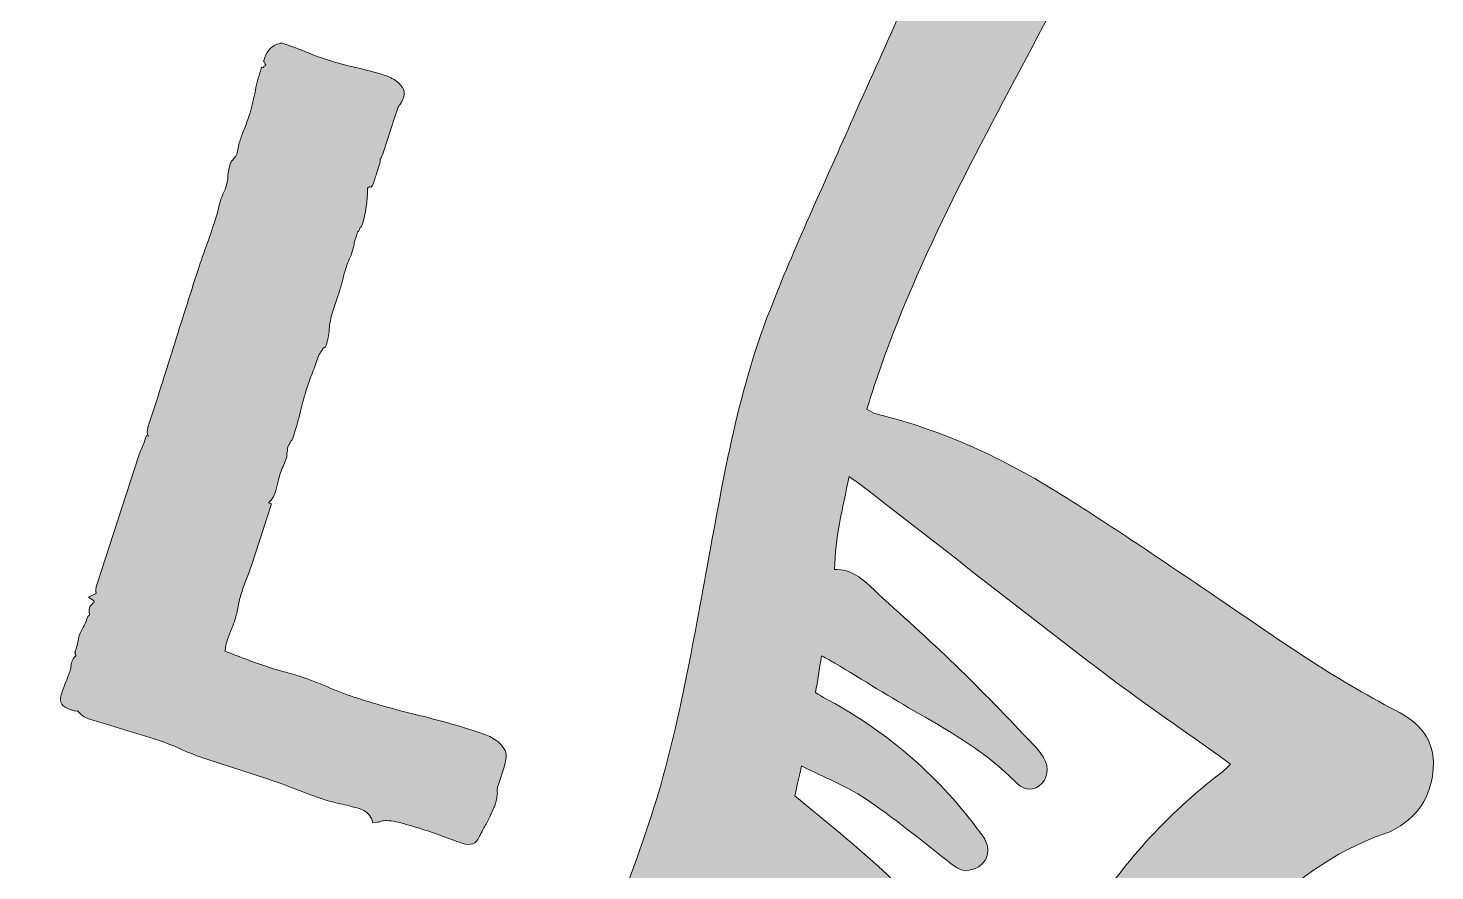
# Model space of a CAD drawing. Header units: inches. Extents: x 121 to 959, y -1009 to -71.
# Drawn here: x 766.6 to 954, y -871.9 to -759.6 of the extents above; entities that cross this region are included whole.
import ezdxf

# ---------------------------------------------------------------- set-up
doc = ezdxf.new("R2010")
doc.units = ezdxf.units.IN
doc.header["$MEASUREMENT"] = 0
doc.layers.add('Layer 1', color=7, linetype='Continuous')

# ---------------------------------------------------------------- blocks, each defined once
blk = doc.blocks.new('block 2')
at = {"layer": 'Layer 1', "true_color": 0xffffff}
h = blk.add_hatch(color=7, dxfattribs=at)
h.dxf.hatch_style = 2
edge = h.paths.add_edge_path()
edge.add_spline(control_points=[(948.83, -850.52), (940.57, -846.31), (933.03, -840.95), (925.39, -835.76), (918.44, -831.04), (911.5, -826.3), (904.38, -821.84), (896.69, -817.01), (888.49, -813.18), (879.6, -811.03), (879.18, -810.92), (878.81, -810.62), (878.36, -810.38), (878.82, -808.94), (879.23, -807.61), (879.68, -806.29), (885.3, -789.77), (893.79, -774.6), (901.91, -759.28), (904.91, -753.63), (909.51, -749.42), (915.28, -746.5), (919.16, -744.54), (920.59, -741.35), (919.61, -737.19), (918.85, -733.92), (916.91, -731.48), (913.83, -730.05), (912.82, -729.58), (911.75, -729.24), (910.69, -728.87), (887.41, -720.55), (863.88, -712.96), (840.19, -705.88), (824.37, -701.16), (808.45, -696.75), (792.69, -691.85), (780.01, -687.91), (767.46, -683.55), (754.88, -679.31), (753.87, -681.82), (752.78, -684.3), (751.51, -686.68), (750.68, -688.25), (749.55, -689.65), (748.21, -690.8), (748.21, -690.8), (747.22, -691.64), (747.22, -691.64), (748.74, -691.95), (750.26, -692.28), (751.66, -692.88), (761.92, -697.35), (772.05, -702.13), (782.38, -706.44), (795.84, -712.04), (809.99, -715.6), (823.88, -719.94), (845.6, -726.73), (867.27, -733.69), (888.96, -740.59), (889.88, -740.89), (890.77, -741.27), (891.92, -741.71), (887.9, -746.64), (885.25, -751.86), (882.91, -757.28), (880.74, -762.33), (878.4, -767.32), (876.19, -772.36), (872.55, -780.64), (868.7, -788.85), (865.41, -797.27), (861, -808.53), (859.1, -820.46), (856.91, -832.29), (854.77, -843.85), (852.81, -855.48), (848.96, -866.61), (844.47, -879.57), (839.59, -892.39), (834.88, -905.27), (834.82, -905.42), (834.64, -905.54), (834.3, -905.89), (827.72, -902.68), (821.97, -898.36), (816.18, -894.12), (815.72, -893.78), (815.41, -893.07), (815.29, -892.49), (814.87, -890.46), (813.59, -889.33), (811.78, -888.46), (802.4, -883.98), (792.6, -880.65), (782.6, -877.92), (769.92, -874.45), (757.13, -871.35), (744.49, -867.72), (718.64, -860.29), (692.47, -855.15), (665.46, -854.74), (653.39, -854.55), (641.53, -852.91), (629.95, -849.05), (621.33, -846.17), (612.42, -845.33), (603.79, -849.69), (602.61, -850.29), (601.34, -850.15), (599.99, -849.95), (596.59, -849.43), (593.15, -848.98), (589.71, -848.9), (579.88, -848.68), (570.83, -852), (561.86, -855.53), (559.96, -856.28), (559.31, -857.85), (559.81, -859.59), (560.3, -861.28), (561.73, -862.3), (563.66, -862.12), (565.24, -861.97), (566.79, -861.55), (568.36, -861.39), (573.28, -860.89), (578.19, -860.23), (583.12, -860.08), (588.53, -859.91), (593.66, -861.08), (598.03, -864.69), (600.37, -866.63), (603.15, -866.76), (605.97, -865.63), (606.49, -865.42), (606.99, -865.17), (607.49, -864.93), (612.6, -862.46), (617.88, -862.04), (623.29, -863.7), (625.96, -864.52), (628.56, -865.58), (631.23, -866.41), (634.78, -867.53), (638.33, -868.73), (641.95, -869.54), (648.55, -871.01), (655.31, -870.89), (662.02, -871.12), (677.8, -871.65), (693.54, -872.55), (709.06, -875.7), (717.39, -877.38), (725.53, -879.58), (733.31, -883.23), (744.8, -888.62), (756.59, -893.32), (768.71, -897.14), (769.21, -897.3), (769.67, -897.56), (770.31, -897.84), (769.87, -898.56), (769.57, -899.13), (769.2, -899.64), (764.86, -905.6), (760.48, -911.54), (756.16, -917.51), (754.09, -920.39), (751.91, -923.22), (750.16, -926.28), (748.75, -928.77), (747.79, -931.54), (746.84, -934.26), (746.1, -936.39), (746.39, -938.64), (747.82, -940.39), (749.8, -942.82), (751.77, -945.41), (754.26, -947.26), (761.37, -952.54), (768.57, -957.75), (776.06, -962.48), (785.61, -968.5), (795.48, -974), (805.2, -979.75), (806.4, -980.46), (807.6, -981.2), (808.69, -982.07), (819.69, -990.76), (831.79, -997.52), (844.87, -1002.51), (854.97, -1006.36), (865.35, -1008.94), (876.24, -1008.83), (879.22, -1008.8), (882.31, -1008.91), (884.27, -1005.93), (884.4, -1005.72), (884.73, -1005.63), (884.98, -1005.51), (888.73, -1003.87), (889.8, -1000.85), (889.36, -997.04), (888.82, -992.32), (889.48, -987.72), (890.91, -983.23), (892.27, -978.96), (893.72, -974.73), (895.19, -970.5), (897.2, -964.69), (898.18, -958.74), (897.72, -952.61), (897.36, -947.86), (896.93, -943.12), (896.41, -938.39), (895.81, -932.92), (895.09, -927.46), (894.36, -922), (894.19, -920.68), (894.51, -919.75), (895.56, -918.84), (904.58, -911.03), (912.11, -901.89), (919.23, -892.38), (922.64, -887.82), (926.16, -883.33), (929.9, -879.05), (934.69, -873.55), (940.48, -869.34), (947.44, -866.91), (947.71, -866.82), (947.98, -866.74), (948.23, -866.62), (951.7, -864.88), (953.6, -862.05), (953.83, -858.2), (954.04, -854.47), (952.03, -852.14), (948.83, -850.52)], knot_values=[0, 0, 0, 0, 1, 1, 1, 2, 2, 2, 3, 3, 3, 4, 4, 4, 5, 5, 5, 6, 6, 6, 7, 7, 7, 8, 8, 8, 9, 9, 9, 10, 10, 10, 11, 11, 11, 12, 12, 12, 13, 13, 13, 14, 14, 14, 15, 15, 15, 16, 16, 16, 17, 17, 17, 18, 18, 18, 19, 19, 19, 20, 20, 20, 21, 21, 21, 22, 22, 22, 23, 23, 23, 24, 24, 24, 25, 25, 25, 26, 26, 26, 27, 27, 27, 28, 28, 28, 29, 29, 29, 30, 30, 30, 31, 31, 31, 32, 32, 32, 33, 33, 33, 34, 34, 34, 35, 35, 35, 36, 36, 36, 37, 37, 37, 38, 38, 38, 39, 39, 39, 40, 40, 40, 41, 41, 41, 42, 42, 42, 43, 43, 43, 44, 44, 44, 45, 45, 45, 46, 46, 46, 47, 47, 47, 48, 48, 48, 49, 49, 49, 50, 50, 50, 51, 51, 51, 52, 52, 52, 53, 53, 53, 54, 54, 54, 55, 55, 55, 56, 56, 56, 57, 57, 57, 58, 58, 58, 59, 59, 59, 60, 60, 60, 61, 61, 61, 62, 62, 62, 63, 63, 63, 64, 64, 64, 65, 65, 65, 66, 66, 66, 67, 67, 67, 68, 68, 68, 69, 69, 69, 70, 70, 70, 71, 71, 71, 72, 72, 72, 73, 73, 73, 74, 74, 74, 75, 75, 75, 76, 76, 76, 77, 77, 77, 78, 78, 78, 79, 79, 79, 80, 80, 80, 80], degree=3, periodic=1)
edge = h.paths.add_edge_path()
edge.add_spline(control_points=[(817.98, -917.41), (821.71, -919.53), (825.21, -921.52), (829.21, -923.8), (824.51, -925.13), (820.18, -925.06), (815.36, -925.1), (816.31, -922.32), (817.1, -919.99), (817.98, -917.41)], knot_values=[0, 0, 0, 0, 1, 1, 1, 2, 2, 2, 3, 3, 3, 3], degree=3, periodic=1)
edge = h.paths.add_edge_path()
edge.add_spline(control_points=[(812.85, -913.76), (810.26, -918.3), (806.79, -921.65), (802.86, -924.49), (802.03, -925.09), (800.6, -924.87), (799.16, -925.06), (801.72, -919.7), (804.09, -914.7), (806.64, -909.36), (808.77, -910.88), (810.8, -912.31), (812.85, -913.76)], knot_values=[0, 0, 0, 0, 1, 1, 1, 2, 2, 2, 3, 3, 3, 4, 4, 4, 4], degree=3, periodic=1)
edge = h.paths.add_edge_path()
edge.add_spline(control_points=[(801.46, -906.36), (798.48, -910.43), (795.5, -914.55), (792.45, -918.63), (791.34, -920.12), (790.08, -921.5), (788.87, -922.91), (786.72, -925.4), (786.56, -925.44), (782.53, -924.87), (787.29, -918.09), (792.12, -911.49), (794.82, -903.54), (798.23, -903.61), (798.72, -903.82), (801.46, -906.36)], knot_values=[0, 0, 0, 0, 1, 1, 1, 2, 2, 2, 3, 3, 3, 4, 4, 4, 5, 5, 5, 5], degree=3, periodic=1)
edge = h.paths.add_edge_path()
edge.add_spline(control_points=[(771.34, -925.25), (770.48, -926.35), (769.57, -926.77), (768.01, -926.41), (773.14, -918.14), (779.8, -910.83), (781.75, -900.73), (783.9, -901.23), (785.6, -901.62), (787.52, -902.07), (787.23, -902.9), (787.07, -903.6), (786.78, -904.23), (784.12, -909.8), (780.97, -915.02), (776.47, -919.37), (774.6, -921.17), (772.95, -923.21), (771.34, -925.25)], knot_values=[0, 0, 0, 0, 1, 1, 1, 2, 2, 2, 3, 3, 3, 4, 4, 4, 5, 5, 5, 6, 6, 6, 6], degree=3, periodic=1)
edge = h.paths.add_edge_path()
edge.add_spline(control_points=[(925.53, -858.87), (918.26, -864.43), (912.25, -871.15), (907.33, -878.85), (904.26, -883.64), (901.33, -888.53), (898.21, -893.29), (894.44, -899.03), (889.93, -904.05), (884.05, -907.81), (878.8, -911.17), (876.63, -916.43), (876.68, -922.42), (876.71, -927.15), (877.46, -931.88), (877.97, -936.6), (878.35, -940.12), (879.01, -943.62), (879.27, -947.15), (879.72, -953.28), (878.44, -959.22), (876.83, -965.09), (875.16, -971.2), (873.36, -977.29), (871.88, -983.45), (871.14, -986.5), (870.99, -989.69), (870.53, -993.17), (868.46, -992.22), (866.63, -991.31), (864.75, -990.52), (857.52, -987.5), (850.19, -984.71), (843.07, -981.45), (837.48, -978.9), (832.14, -975.82), (826.71, -972.93), (825.97, -972.55), (825.14, -972.1), (824.7, -971.44), (822.96, -968.84), (820.29, -967.47), (817.72, -965.97), (806.44, -959.38), (795.14, -952.82), (783.86, -946.24), (782.91, -945.68), (782.02, -945.02), (780.5, -944.01), (782.37, -943.78), (783.59, -943.6), (784.82, -943.49), (787.06, -943.29), (789.41, -942.61), (791.49, -943.1), (793.42, -943.56), (795, -945.39), (796.85, -946.4), (799.3, -947.74), (801.78, -949.09), (804.39, -950.07), (813.16, -953.37), (821.38, -957.77), (829.4, -962.54), (837.34, -967.26), (845.19, -972.15), (853.08, -976.95), (853.79, -977.39), (854.5, -977.94), (855.28, -978.13), (855.78, -978.25), (856.64, -977.96), (856.92, -977.56), (857.19, -977.18), (857.09, -976.29), (856.81, -975.85), (856.36, -975.18), (855.63, -974.67), (854.99, -974.13), (841.63, -962.74), (828.03, -951.65), (813.26, -942.1), (813.03, -941.95), (812.84, -941.75), (812.45, -941.41), (813.77, -940.53), (814.96, -940.36), (816.25, -941.23), (825.25, -947.36), (835.48, -951.11), (845.06, -956.13), (845.39, -956.3), (845.76, -956.61), (846.07, -956.57), (846.65, -956.48), (847.34, -956.32), (847.7, -955.93), (847.91, -955.71), (847.73, -954.86), (847.45, -954.5), (847, -953.93), (846.33, -953.53), (845.75, -953.06), (840.68, -948.93), (835.61, -944.82), (830.55, -940.69), (829.77, -940.05), (829.06, -939.34), (828.1, -938.45), (831.18, -937.29), (833.91, -936.21), (836.69, -935.27), (837.18, -935.11), (837.94, -935.47), (838.46, -935.77), (846.08, -940.16), (853.45, -944.9), (860.09, -950.69), (860.44, -951), (860.79, -951.34), (861.18, -951.57), (862.25, -952.18), (863.34, -952.22), (864.29, -951.37), (865.3, -950.46), (865.59, -949.3), (864.94, -948.08), (864.55, -947.34), (864, -946.69), (863.49, -946.03), (858.9, -940.2), (853.49, -935.21), (847.84, -930.44), (847.19, -929.9), (846.54, -929.37), (845.93, -928.8), (844.82, -927.78), (844.53, -926.48), (845.61, -925.72), (848.75, -923.52), (849.5, -920.17), (850.41, -916.83), (850.53, -916.4), (850.78, -916), (851.05, -915.41), (852.27, -916.12), (853.37, -916.8), (854.52, -917.4), (856.55, -918.46), (858.44, -918.02), (859.66, -916.23), (860.82, -914.53), (860.61, -912.78), (858.92, -911.26), (857.32, -909.84), (855.64, -908.51), (853.77, -906.95), (854.39, -905.18), (855.02, -903.38), (855.73, -901.35), (857.35, -902.9), (858.69, -904.27), (860.12, -905.54), (861.79, -907.02), (863.5, -907.05), (864.84, -905.74), (866.22, -904.39), (866.23, -902.74), (864.74, -901.04), (862.85, -898.88), (861.12, -896.45), (857.65, -896.31), (858.67, -893.64), (859.59, -891.23), (860.56, -888.69), (863.77, -890.6), (866.77, -892.46), (869.83, -894.19), (872.02, -895.42), (873.98, -894.75), (874.96, -892.63), (875.71, -891.03), (875.24, -889.67), (874.05, -888.58), (870.96, -885.75), (867.82, -882.98), (864.69, -880.18), (864.49, -880), (864.28, -879.82), (863.88, -879.46), (864.52, -877.43), (865.18, -875.32), (865.94, -872.91), (866.95, -873.49), (867.82, -873.93), (868.64, -874.46), (872.47, -876.94), (876.28, -879.47), (880.14, -881.93), (881.08, -882.52), (882.1, -883.06), (883.16, -883.36), (884.53, -883.76), (885.74, -883.23), (886.6, -882.08), (887.39, -881.03), (887.23, -879.89), (886.48, -878.96), (884.57, -876.55), (882.78, -873.99), (880.55, -871.91), (876.88, -868.49), (872.9, -865.39), (868.75, -861.9), (868.96, -860.97), (869.27, -859.67), (869.67, -857.93), (872.73, -859.47), (875.62, -860.58), (878.13, -862.27), (881.91, -864.8), (885.46, -867.71), (889.04, -870.53), (889.95, -871.24), (890.72, -871.99), (891.98, -871.82), (893.97, -871.55), (895.05, -869.69), (894.18, -867.9), (893.89, -867.32), (893.46, -866.81), (893.07, -866.29), (887.58, -858.9), (880.72, -853.11), (872.6, -848.8), (872.27, -848.63), (871.97, -848.42), (871.53, -848.15), (871.78, -846.6), (872.03, -845.06), (872.32, -843.25), (873.03, -843.64), (873.57, -843.91), (874.08, -844.22), (877.84, -846.48), (881.55, -848.81), (885.35, -850.99), (889.9, -853.6), (894.4, -856.24), (898.11, -860.01), (899.06, -860.97), (900.07, -861.47), (901.32, -860.56), (902.47, -859.73), (902.73, -858.2), (901.9, -856.81), (901.52, -856.18), (901.04, -855.58), (900.52, -855.05), (897.08, -851.5), (893.69, -847.9), (890.14, -844.46), (886.59, -841.02), (882.84, -837.78), (879.24, -834.39), (877.79, -833.03), (876.37, -831.71), (874.04, -831.74), (874.15, -827.55), (875.09, -823.7), (876.01, -819.37), (877.08, -820.15), (877.88, -820.7), (878.65, -821.3), (889.04, -829.37), (899.39, -837.51), (909.85, -845.49), (914.74, -849.23), (919.86, -852.68), (924.87, -856.26), (925.46, -856.68), (926.04, -857.13), (926.83, -857.71), (926.31, -858.18), (925.95, -858.56), (925.53, -858.87)], knot_values=[0, 0, 0, 0, 1, 1, 1, 2, 2, 2, 3, 3, 3, 4, 4, 4, 5, 5, 5, 6, 6, 6, 7, 7, 7, 8, 8, 8, 9, 9, 9, 10, 10, 10, 11, 11, 11, 12, 12, 12, 13, 13, 13, 14, 14, 14, 15, 15, 15, 16, 16, 16, 17, 17, 17, 18, 18, 18, 19, 19, 19, 20, 20, 20, 21, 21, 21, 22, 22, 22, 23, 23, 23, 24, 24, 24, 25, 25, 25, 26, 26, 26, 27, 27, 27, 28, 28, 28, 29, 29, 29, 30, 30, 30, 31, 31, 31, 32, 32, 32, 33, 33, 33, 34, 34, 34, 35, 35, 35, 36, 36, 36, 37, 37, 37, 38, 38, 38, 39, 39, 39, 40, 40, 40, 41, 41, 41, 42, 42, 42, 43, 43, 43, 44, 44, 44, 45, 45, 45, 46, 46, 46, 47, 47, 47, 48, 48, 48, 49, 49, 49, 50, 50, 50, 51, 51, 51, 52, 52, 52, 53, 53, 53, 54, 54, 54, 55, 55, 55, 56, 56, 56, 57, 57, 57, 58, 58, 58, 59, 59, 59, 60, 60, 60, 61, 61, 61, 62, 62, 62, 63, 63, 63, 64, 64, 64, 65, 65, 65, 66, 66, 66, 67, 67, 67, 68, 68, 68, 69, 69, 69, 70, 70, 70, 71, 71, 71, 72, 72, 72, 73, 73, 73, 74, 74, 74, 75, 75, 75, 76, 76, 76, 77, 77, 77, 78, 78, 78, 79, 79, 79, 80, 80, 80, 81, 81, 81, 82, 82, 82, 83, 83, 83, 84, 84, 84, 85, 85, 85, 86, 86, 86, 87, 87, 87, 88, 88, 88, 89, 89, 89, 90, 90, 90, 91, 91, 91, 92, 92, 92, 93, 93, 93, 94, 94, 94, 95, 95, 95, 95], degree=3, periodic=1)
h = blk.add_hatch(color=7, dxfattribs=at)
h.dxf.hatch_style = 2
edge = h.paths.add_edge_path()
edge.add_spline(control_points=[(772.42, -844.08), (772.36, -844.25), (772.33, -844.43), (772.32, -844.62), (772.3, -844.8), (772.27, -844.98), (772.22, -845.15), (772.05, -845.67), (771.85, -846.19), (771.63, -846.74), (771.41, -847.28), (771.2, -847.85), (771, -848.45), (770.84, -848.97), (770.87, -849.38), (771.1, -849.69), (771.33, -850), (771.65, -850.23), (772.09, -850.37), (772.09, -850.37), (772.86, -850.62), (772.86, -850.62), (772.86, -850.62), (773.16, -850.57), (773.16, -850.57), (773.64, -851.11), (774.15, -851.47), (774.66, -851.63), (776.21, -852.13), (777.76, -852.62), (779.31, -853.07), (780.87, -853.53), (782.42, -854.01), (783.96, -854.51), (784.99, -854.84), (786.02, -855.25), (787.05, -855.73), (788.08, -856.2), (789.2, -856.64), (790.4, -857.03), (790.4, -857.03), (798.5, -859.66), (798.5, -859.66), (799.79, -860.07), (801.04, -860.53), (802.26, -861.02), (803.47, -861.51), (804.77, -861.97), (806.14, -862.42), (806.91, -862.67), (807.69, -862.88), (808.5, -863.04), (809.29, -863.21), (810.08, -863.41), (810.85, -863.66), (811.54, -863.89), (812.06, -864.34), (812.4, -865.02), (812.4, -865.02), (812.53, -865.49), (812.53, -865.49), (812.53, -865.49), (813.13, -865.4), (813.13, -865.4), (813.21, -865.43), (813.32, -865.41), (813.43, -865.36), (813.54, -865.3), (813.7, -865.25), (813.9, -865.22), (813.9, -865.22), (814.2, -865.18), (814.2, -865.18), (814.85, -865.2), (815.66, -865.34), (816.62, -865.61), (817.58, -865.87), (818.52, -866.16), (819.47, -866.46), (820.5, -866.8), (821.48, -867.14), (822.41, -867.49), (823.34, -867.84), (824.02, -868.08), (824.44, -868.22), (825.56, -868.58), (826.31, -868.31), (826.7, -867.39), (826.73, -867.31), (826.86, -867.06), (827.08, -866.66), (827.3, -866.26), (827.55, -865.82), (827.8, -865.33), (828.05, -864.84), (828.27, -864.39), (828.45, -863.98), (828.63, -863.56), (828.74, -863.31), (828.77, -863.22), (828.77, -863.22), (829.02, -862.45), (829.02, -862.45), (829.07, -862.28), (829.09, -862.15), (829.07, -862.05), (829.06, -861.95), (829.08, -861.81), (829.14, -861.64), (829.05, -861.33), (829.09, -860.91), (829.26, -860.4), (829.26, -860.4), (830.01, -858.08), (830.01, -858.08), (830.26, -857.31), (830.35, -856.73), (830.29, -856.33), (830.03, -855.1), (828.82, -854.14), (826.68, -853.45), (823.94, -852.56), (821.16, -851.78), (818.34, -851.1), (815.53, -850.42), (812.75, -849.64), (810.01, -848.75), (808.81, -848.36), (807.61, -847.9), (806.41, -847.36), (805.2, -846.83), (804, -846.37), (802.8, -845.98), (802.11, -845.76), (801.49, -845.58), (800.92, -845.44), (800.34, -845.3), (799.71, -845.12), (799.03, -844.9), (798, -844.56), (796.95, -844.2), (795.9, -843.81), (794.84, -843.42), (793.81, -843.02), (792.81, -842.59), (792.87, -842.42), (792.9, -842.22), (792.93, -842), (792.96, -841.77), (793, -841.57), (793.06, -841.4), (793.19, -840.97), (793.37, -840.5), (793.58, -840), (793.79, -839.5), (793.98, -838.99), (794.15, -838.48), (794.34, -837.88), (794.48, -837.29), (794.58, -836.7), (794.68, -836.11), (794.82, -835.52), (795.02, -834.92), (795.24, -834.24), (795.47, -833.6), (795.71, -833.01), (795.94, -832.43), (796.16, -831.83), (796.36, -831.23), (796.36, -831.23), (799.03, -823), (799.03, -823), (799.03, -823), (798.64, -822.88), (798.64, -822.88), (798.92, -822.59), (799.08, -822.4), (799.11, -822.32), (799.11, -822.32), (799.15, -822.19), (799.15, -822.19), (799.26, -822.13), (799.33, -822.06), (799.36, -821.97), (799.36, -821.97), (799.45, -821.72), (799.45, -821.72), (799.58, -821.29), (799.71, -820.83), (799.82, -820.34), (799.93, -819.86), (800.06, -819.4), (800.2, -818.97), (800.31, -818.63), (800.43, -818.32), (800.57, -818.03), (800.71, -817.74), (800.84, -817.43), (800.95, -817.09), (800.95, -817.09), (801.12, -816.57), (801.12, -816.57), (801.06, -816.46), (801.06, -816.32), (801.11, -816.14), (801.17, -815.97), (801.17, -815.83), (801.11, -815.72), (801.11, -815.72), (801.19, -815.46), (801.19, -815.46), (801.25, -815.29), (801.31, -815.16), (801.38, -815.09), (801.45, -815.02), (801.52, -814.9), (801.57, -814.73), (801.6, -814.64), (801.64, -814.59), (801.7, -814.56), (801.76, -814.53), (801.81, -814.43), (801.87, -814.25), (801.87, -814.25), (802.04, -813.74), (802.04, -813.74), (802.37, -812.71), (802.65, -811.69), (802.89, -810.68), (803.12, -809.66), (803.41, -808.64), (803.74, -807.61), (803.96, -806.93), (804.21, -806.23), (804.49, -805.51), (804.77, -804.8), (805.03, -804.1), (805.25, -803.41), (805.3, -803.24), (805.37, -803.12), (805.44, -803.05), (805.51, -802.97), (805.56, -802.89), (805.58, -802.81), (805.61, -802.72), (805.65, -802.67), (805.71, -802.64), (805.77, -802.61), (805.83, -802.51), (805.88, -802.33), (805.91, -802.25), (805.97, -802.2), (806.07, -802.18), (806.17, -802.17), (806.25, -802.08), (806.3, -801.9), (806.53, -801.22), (806.66, -800.51), (806.72, -799.76), (806.77, -799.02), (806.92, -798.26), (807.17, -797.49), (807.17, -797.49), (808.09, -794.66), (808.09, -794.66), (808.25, -794.15), (808.4, -793.63), (808.53, -793.1), (808.65, -792.57), (808.79, -792.05), (808.96, -791.53), (809.1, -791.11), (809.25, -790.73), (809.4, -790.4), (809.55, -790.07), (809.7, -789.69), (809.84, -789.26), (809.98, -788.83), (810.05, -788.47), (810.05, -788.19), (810.05, -788.19), (810.34, -787.29), (810.34, -787.29), (810.34, -787.29), (810.51, -786.77), (810.51, -786.77), (810.62, -786.72), (810.72, -786.56), (810.8, -786.3), (810.83, -786.22), (810.87, -786.16), (810.93, -786.13), (810.98, -786.1), (811.04, -786), (811.1, -785.83), (811.6, -784.29), (811.84, -782.66), (811.83, -780.95), (811.86, -780.86), (811.91, -780.83), (812, -780.86), (812, -780.86), (812.04, -780.73), (812.04, -780.73), (812.04, -780.73), (812.3, -780.82), (812.3, -780.82), (812.3, -780.82), (812.51, -780.6), (812.51, -780.6), (812.7, -780), (812.87, -779.49), (813.01, -779.06), (813.15, -778.63), (813.27, -778.24), (813.39, -777.9), (813.5, -777.56), (813.54, -777.29), (813.51, -777.09), (813.68, -776.86), (813.83, -776.53), (813.97, -776.1), (813.97, -776.1), (815.43, -771.6), (815.43, -771.6), (815.43, -771.6), (815.81, -770.44), (815.81, -770.44), (815.89, -770.18), (816, -769.98), (816.15, -769.84), (816.32, -769.61), (816.49, -769.24), (816.65, -768.72), (816.79, -768.29), (816.73, -767.9), (816.47, -767.53), (816.21, -767.16), (815.97, -766.89), (815.74, -766.72), (815.11, -766.32), (814.58, -766.06), (814.15, -765.92), (812.86, -765.5), (811.55, -765.15), (810.23, -764.86), (808.9, -764.57), (807.59, -764.22), (806.31, -763.8), (805.36, -763.49), (804.41, -763.14), (803.45, -762.73), (802.49, -762.33), (801.5, -761.96), (800.47, -761.62), (800.47, -761.62), (800.34, -761.58), (800.34, -761.58), (800.34, -761.58), (800.17, -761.67), (800.17, -761.67), (799.15, -761.9), (798.47, -762.54), (798.13, -763.56), (798.13, -763.56), (797.97, -764.08), (797.97, -764.08), (798.14, -764.13), (798.2, -764.25), (798.14, -764.42), (798.14, -764.42), (798.27, -764.46), (798.27, -764.46), (798.27, -764.46), (798.23, -764.59), (798.23, -764.59), (798.23, -764.59), (798.06, -764.68), (798.06, -764.68), (798, -764.85), (797.89, -764.91), (797.72, -764.85), (797.72, -764.85), (797.55, -765.36), (797.55, -765.36), (797.24, -766.31), (797, -767.29), (796.81, -768.32), (796.61, -769.35), (796.36, -770.34), (796.06, -771.28), (795.83, -771.97), (795.61, -772.58), (795.39, -773.12), (795.16, -773.67), (794.97, -774.2), (794.8, -774.71), (794.72, -774.97), (794.65, -775.25), (794.59, -775.57), (794.54, -775.88), (794.47, -776.17), (794.39, -776.42), (794.39, -776.42), (794.3, -776.68), (794.3, -776.68), (794.16, -776.83), (794.01, -776.99), (793.86, -777.18), (793.7, -777.36), (793.6, -777.54), (793.54, -777.71), (793.37, -778.23), (793.27, -778.76), (793.23, -779.32), (793.2, -779.88), (793.09, -780.41), (792.92, -780.93), (792.84, -781.18), (792.73, -781.43), (792.61, -781.68), (792.48, -781.92), (792.38, -782.17), (792.3, -782.43), (792.16, -782.86), (792.04, -783.27), (791.96, -783.67), (791.88, -784.07), (791.78, -784.44), (791.67, -784.78), (791.28, -785.98), (790.88, -787.16), (790.46, -788.3), (790.04, -789.44), (789.64, -790.62), (789.25, -791.82), (788.11, -795.33), (787, -798.81), (785.93, -802.26), (784.86, -805.7), (783.74, -809.22), (782.57, -812.82), (782.43, -813.25), (782.45, -813.64), (782.62, -813.98), (782.62, -813.98), (782.36, -813.89), (782.36, -813.89), (782.36, -813.89), (782.16, -814.54), (782.16, -814.54), (782.01, -814.97), (781.87, -815.32), (781.74, -815.61), (781.59, -815.9), (781.45, -816.25), (781.32, -816.68), (781.32, -816.68), (775.8, -833.66), (775.8, -833.66), (775.61, -834.26), (775.57, -834.68), (775.68, -834.9), (775.66, -834.99), (775.6, -835.02), (775.52, -834.99), (775.52, -834.99), (774.66, -835.42), (774.66, -835.42), (774.66, -835.42), (775.35, -835.93), (775.35, -835.93), (775.35, -835.93), (775.44, -836.1), (775.44, -836.1), (775.44, -836.1), (775.27, -836.19), (775.27, -836.19), (774.98, -836.48), (774.81, -836.71), (774.76, -836.88), (774.7, -837.05), (774.7, -837.33), (774.77, -837.73), (774.77, -837.73), (774.72, -837.86), (774.72, -837.86), (774.61, -837.92), (774.51, -838.08), (774.43, -838.33), (774.29, -838.76), (774.12, -839.13), (773.92, -839.45), (773.73, -839.76), (773.56, -840.14), (773.42, -840.57), (773.34, -840.82), (773.27, -841.11), (773.21, -841.42), (773.16, -841.74), (773.09, -842.02), (773, -842.28), (773, -842.28), (772.84, -842.79), (772.84, -842.79), (772.92, -842.82), (772.94, -842.92), (772.88, -843.09), (772.97, -843.12), (773, -843.18), (772.97, -843.26), (772.83, -843.41), (772.72, -843.52), (772.65, -843.59), (772.58, -843.66), (772.51, -843.82), (772.42, -844.08)], knot_values=[0, 0, 0, 0, 1, 1, 1, 2, 2, 2, 3, 3, 3, 4, 4, 4, 5, 5, 5, 6, 6, 6, 7, 7, 7, 8, 8, 8, 9, 9, 9, 10, 10, 10, 11, 11, 11, 12, 12, 12, 13, 13, 13, 14, 14, 14, 15, 15, 15, 16, 16, 16, 17, 17, 17, 18, 18, 18, 19, 19, 19, 20, 20, 20, 21, 21, 21, 22, 22, 22, 23, 23, 23, 24, 24, 24, 25, 25, 25, 26, 26, 26, 27, 27, 27, 28, 28, 28, 29, 29, 29, 30, 30, 30, 31, 31, 31, 32, 32, 32, 33, 33, 33, 34, 34, 34, 35, 35, 35, 36, 36, 36, 37, 37, 37, 38, 38, 38, 39, 39, 39, 40, 40, 40, 41, 41, 41, 42, 42, 42, 43, 43, 43, 44, 44, 44, 45, 45, 45, 46, 46, 46, 47, 47, 47, 48, 48, 48, 49, 49, 49, 50, 50, 50, 51, 51, 51, 52, 52, 52, 53, 53, 53, 54, 54, 54, 55, 55, 55, 56, 56, 56, 57, 57, 57, 58, 58, 58, 59, 59, 59, 60, 60, 60, 61, 61, 61, 62, 62, 62, 63, 63, 63, 64, 64, 64, 65, 65, 65, 66, 66, 66, 67, 67, 67, 68, 68, 68, 69, 69, 69, 70, 70, 70, 71, 71, 71, 72, 72, 72, 73, 73, 73, 74, 74, 74, 75, 75, 75, 76, 76, 76, 77, 77, 77, 78, 78, 78, 79, 79, 79, 80, 80, 80, 81, 81, 81, 82, 82, 82, 83, 83, 83, 84, 84, 84, 85, 85, 85, 86, 86, 86, 87, 87, 87, 88, 88, 88, 89, 89, 89, 90, 90, 90, 91, 91, 91, 92, 92, 92, 93, 93, 93, 94, 94, 94, 95, 95, 95, 96, 96, 96, 97, 97, 97, 98, 98, 98, 99, 99, 99, 100, 100, 100, 101, 101, 101, 102, 102, 102, 103, 103, 103, 104, 104, 104, 105, 105, 105, 106, 106, 106, 107, 107, 107, 108, 108, 108, 109, 109, 109, 110, 110, 110, 111, 111, 111, 112, 112, 112, 113, 113, 113, 114, 114, 114, 115, 115, 115, 116, 116, 116, 117, 117, 117, 118, 118, 118, 119, 119, 119, 120, 120, 120, 121, 121, 121, 122, 122, 122, 123, 123, 123, 124, 124, 124, 125, 125, 125, 126, 126, 126, 127, 127, 127, 128, 128, 128, 129, 129, 129, 130, 130, 130, 131, 131, 131, 132, 132, 132, 133, 133, 133, 134, 134, 134, 135, 135, 135, 136, 136, 136, 137, 137, 137, 138, 138, 138, 139, 139, 139, 140, 140, 140, 141, 141, 141, 142, 142, 142, 143, 143, 143, 144, 144, 144, 145, 145, 145, 146, 146, 146, 147, 147, 147, 148, 148, 148, 149, 149, 149, 150, 150, 150, 151, 151, 151, 152, 152, 152, 153, 153, 153, 154, 154, 154, 155, 155, 155, 156, 156, 156, 157, 157, 157, 158, 158, 158, 159, 159, 159, 160, 160, 160, 161, 161, 161, 162, 162, 162, 163, 163, 163, 164, 164, 164, 165, 165, 165, 166, 166, 166, 167, 167, 167, 168, 168, 168, 169, 169, 169, 170, 170, 170, 171, 171, 171, 172, 172, 172, 172], degree=3, periodic=1)
at = {"layer": 'Layer 1', "lineweight": 0}
for points, knots in [([(948.83, -850.52), (940.57, -846.31), (933.03, -840.95), (925.39, -835.76), (918.44, -831.04), (911.5, -826.3), (904.38, -821.84), (896.69, -817.01), (888.49, -813.18), (879.6, -811.03), (879.18, -810.92), (878.81, -810.62), (878.36, -810.38), (878.82, -808.94), (879.23, -807.61), (879.68, -806.29), (885.3, -789.77), (893.79, -774.6), (901.91, -759.28), (904.91, -753.63), (909.51, -749.42), (915.28, -746.5), (919.16, -744.54), (920.59, -741.35), (919.61, -737.19), (918.85, -733.92), (916.91, -731.48), (913.83, -730.05), (912.82, -729.58), (911.75, -729.24), (910.69, -728.87), (887.41, -720.55), (863.88, -712.96), (840.19, -705.88), (824.37, -701.16), (808.45, -696.75), (792.69, -691.85), (780.01, -687.91), (767.46, -683.55), (754.88, -679.31), (753.87, -681.82), (752.78, -684.3), (751.51, -686.68), (750.68, -688.25), (749.55, -689.65), (748.21, -690.8), (748.21, -690.8), (747.22, -691.64), (747.22, -691.64), (748.74, -691.95), (750.26, -692.28), (751.66, -692.88), (761.92, -697.35), (772.05, -702.13), (782.38, -706.44), (795.84, -712.04), (809.99, -715.6), (823.88, -719.94), (845.6, -726.73), (867.27, -733.69), (888.96, -740.59), (889.88, -740.89), (890.77, -741.27), (891.92, -741.71), (887.9, -746.64), (885.25, -751.86), (882.91, -757.28), (880.74, -762.33), (878.4, -767.32), (876.19, -772.36), (872.55, -780.64), (868.7, -788.85), (865.41, -797.27), (861, -808.53), (859.1, -820.46), (856.91, -832.29), (854.77, -843.85), (852.81, -855.48), (848.96, -866.61), (844.47, -879.57), (839.59, -892.39), (834.88, -905.27), (834.82, -905.42), (834.64, -905.54), (834.3, -905.89), (827.72, -902.68), (821.97, -898.36), (816.18, -894.12), (815.72, -893.78), (815.41, -893.07), (815.29, -892.49), (814.87, -890.46), (813.59, -889.33), (811.78, -888.46), (802.4, -883.98), (792.6, -880.65), (782.6, -877.92), (769.92, -874.45), (757.13, -871.35), (744.49, -867.72), (718.64, -860.29), (692.47, -855.15), (665.46, -854.74), (653.39, -854.55), (641.53, -852.91), (629.95, -849.05), (621.33, -846.17), (612.42, -845.33), (603.79, -849.69), (602.61, -850.29), (601.34, -850.15), (599.99, -849.95), (596.59, -849.43), (593.15, -848.98), (589.71, -848.9), (579.88, -848.68), (570.83, -852), (561.86, -855.53), (559.96, -856.28), (559.31, -857.85), (559.81, -859.59), (560.3, -861.28), (561.73, -862.3), (563.66, -862.12), (565.24, -861.97), (566.79, -861.55), (568.36, -861.39), (573.28, -860.89), (578.19, -860.23), (583.12, -860.08), (588.53, -859.91), (593.66, -861.08), (598.03, -864.69), (600.37, -866.63), (603.15, -866.76), (605.97, -865.63), (606.49, -865.42), (606.99, -865.17), (607.49, -864.93), (612.6, -862.46), (617.88, -862.04), (623.29, -863.7), (625.96, -864.52), (628.56, -865.58), (631.23, -866.41), (634.78, -867.53), (638.33, -868.73), (641.95, -869.54), (648.55, -871.01), (655.31, -870.89), (662.02, -871.12), (677.8, -871.65), (693.54, -872.55), (709.06, -875.7), (717.39, -877.38), (725.53, -879.58), (733.31, -883.23), (744.8, -888.62), (756.59, -893.32), (768.71, -897.14), (769.21, -897.3), (769.67, -897.56), (770.31, -897.84), (769.87, -898.56), (769.57, -899.13), (769.2, -899.64), (764.86, -905.6), (760.48, -911.54), (756.16, -917.51), (754.09, -920.39), (751.91, -923.22), (750.16, -926.28), (748.75, -928.77), (747.79, -931.54), (746.84, -934.26), (746.1, -936.39), (746.39, -938.64), (747.82, -940.39), (749.8, -942.82), (751.77, -945.41), (754.26, -947.26), (761.37, -952.54), (768.57, -957.75), (776.06, -962.48), (785.61, -968.5), (795.48, -974), (805.2, -979.75), (806.4, -980.46), (807.6, -981.2), (808.69, -982.07), (819.69, -990.76), (831.79, -997.52), (844.87, -1002.51), (854.97, -1006.36), (865.35, -1008.94), (876.24, -1008.83), (879.22, -1008.8), (882.31, -1008.91), (884.27, -1005.93), (884.4, -1005.72), (884.73, -1005.63), (884.98, -1005.51), (888.73, -1003.87), (889.8, -1000.85), (889.36, -997.04), (888.82, -992.32), (889.48, -987.72), (890.91, -983.23), (892.27, -978.96), (893.72, -974.73), (895.19, -970.5), (897.2, -964.69), (898.18, -958.74), (897.72, -952.61), (897.36, -947.86), (896.93, -943.12), (896.41, -938.39), (895.81, -932.92), (895.09, -927.46), (894.36, -922), (894.19, -920.68), (894.51, -919.75), (895.56, -918.84), (904.58, -911.03), (912.11, -901.89), (919.23, -892.38), (922.64, -887.82), (926.16, -883.33), (929.9, -879.05), (934.69, -873.55), (940.48, -869.34), (947.44, -866.91), (947.71, -866.82), (947.98, -866.74), (948.23, -866.62), (951.7, -864.88), (953.6, -862.05), (953.83, -858.2), (954.04, -854.47), (952.03, -852.14), (948.83, -850.52)], [0, 0, 0, 0, 1, 1, 1, 2, 2, 2, 3, 3, 3, 4, 4, 4, 5, 5, 5, 6, 6, 6, 7, 7, 7, 8, 8, 8, 9, 9, 9, 10, 10, 10, 11, 11, 11, 12, 12, 12, 13, 13, 13, 14, 14, 14, 15, 15, 15, 16, 16, 16, 17, 17, 17, 18, 18, 18, 19, 19, 19, 20, 20, 20, 21, 21, 21, 22, 22, 22, 23, 23, 23, 24, 24, 24, 25, 25, 25, 26, 26, 26, 27, 27, 27, 28, 28, 28, 29, 29, 29, 30, 30, 30, 31, 31, 31, 32, 32, 32, 33, 33, 33, 34, 34, 34, 35, 35, 35, 36, 36, 36, 37, 37, 37, 38, 38, 38, 39, 39, 39, 40, 40, 40, 41, 41, 41, 42, 42, 42, 43, 43, 43, 44, 44, 44, 45, 45, 45, 46, 46, 46, 47, 47, 47, 48, 48, 48, 49, 49, 49, 50, 50, 50, 51, 51, 51, 52, 52, 52, 53, 53, 53, 54, 54, 54, 55, 55, 55, 56, 56, 56, 57, 57, 57, 58, 58, 58, 59, 59, 59, 60, 60, 60, 61, 61, 61, 62, 62, 62, 63, 63, 63, 64, 64, 64, 65, 65, 65, 66, 66, 66, 67, 67, 67, 68, 68, 68, 69, 69, 69, 70, 70, 70, 71, 71, 71, 72, 72, 72, 73, 73, 73, 74, 74, 74, 75, 75, 75, 76, 76, 76, 77, 77, 77, 78, 78, 78, 79, 79, 79, 80, 80, 80, 80]), ([(772.42, -844.08), (772.36, -844.25), (772.33, -844.43), (772.32, -844.62), (772.3, -844.8), (772.27, -844.98), (772.22, -845.15), (772.05, -845.67), (771.85, -846.19), (771.63, -846.74), (771.41, -847.28), (771.2, -847.85), (771, -848.45), (770.84, -848.97), (770.87, -849.38), (771.1, -849.69), (771.33, -850), (771.65, -850.23), (772.09, -850.37), (772.09, -850.37), (772.86, -850.62), (772.86, -850.62), (772.86, -850.62), (773.16, -850.57), (773.16, -850.57), (773.64, -851.11), (774.15, -851.47), (774.66, -851.63), (776.21, -852.13), (777.76, -852.62), (779.31, -853.07), (780.87, -853.53), (782.42, -854.01), (783.96, -854.51), (784.99, -854.84), (786.02, -855.25), (787.05, -855.73), (788.08, -856.2), (789.2, -856.64), (790.4, -857.03), (790.4, -857.03), (798.5, -859.66), (798.5, -859.66), (799.79, -860.07), (801.04, -860.53), (802.26, -861.02), (803.47, -861.51), (804.77, -861.97), (806.14, -862.42), (806.91, -862.67), (807.69, -862.88), (808.5, -863.04), (809.29, -863.21), (810.08, -863.41), (810.85, -863.66), (811.54, -863.89), (812.06, -864.34), (812.4, -865.02), (812.4, -865.02), (812.53, -865.49), (812.53, -865.49), (812.53, -865.49), (813.13, -865.4), (813.13, -865.4), (813.21, -865.43), (813.32, -865.41), (813.43, -865.36), (813.54, -865.3), (813.7, -865.25), (813.9, -865.22), (813.9, -865.22), (814.2, -865.18), (814.2, -865.18), (814.85, -865.2), (815.66, -865.34), (816.62, -865.61), (817.58, -865.87), (818.52, -866.16), (819.47, -866.46), (820.5, -866.8), (821.48, -867.14), (822.41, -867.49), (823.34, -867.84), (824.02, -868.08), (824.44, -868.22), (825.56, -868.58), (826.31, -868.31), (826.7, -867.39), (826.73, -867.31), (826.86, -867.06), (827.08, -866.66), (827.3, -866.26), (827.55, -865.82), (827.8, -865.33), (828.05, -864.84), (828.27, -864.39), (828.45, -863.98), (828.63, -863.56), (828.74, -863.31), (828.77, -863.22), (828.77, -863.22), (829.02, -862.45), (829.02, -862.45), (829.07, -862.28), (829.09, -862.15), (829.07, -862.05), (829.06, -861.95), (829.08, -861.81), (829.14, -861.64), (829.05, -861.33), (829.09, -860.91), (829.26, -860.4), (829.26, -860.4), (830.01, -858.08), (830.01, -858.08), (830.26, -857.31), (830.35, -856.73), (830.29, -856.33), (830.03, -855.1), (828.82, -854.14), (826.68, -853.45), (823.94, -852.56), (821.16, -851.78), (818.34, -851.1), (815.53, -850.42), (812.75, -849.64), (810.01, -848.75), (808.81, -848.36), (807.61, -847.9), (806.41, -847.36), (805.2, -846.83), (804, -846.37), (802.8, -845.98), (802.11, -845.76), (801.49, -845.58), (800.92, -845.44), (800.34, -845.3), (799.71, -845.12), (799.03, -844.9), (798, -844.56), (796.95, -844.2), (795.9, -843.81), (794.84, -843.42), (793.81, -843.02), (792.81, -842.59), (792.87, -842.42), (792.9, -842.22), (792.93, -842), (792.96, -841.77), (793, -841.57), (793.06, -841.4), (793.19, -840.97), (793.37, -840.5), (793.58, -840), (793.79, -839.5), (793.98, -838.99), (794.15, -838.48), (794.34, -837.88), (794.48, -837.29), (794.58, -836.7), (794.68, -836.11), (794.82, -835.52), (795.02, -834.92), (795.24, -834.24), (795.47, -833.6), (795.71, -833.01), (795.94, -832.43), (796.16, -831.83), (796.36, -831.23), (796.36, -831.23), (799.03, -823), (799.03, -823), (799.03, -823), (798.64, -822.88), (798.64, -822.88), (798.92, -822.59), (799.08, -822.4), (799.11, -822.32), (799.11, -822.32), (799.15, -822.19), (799.15, -822.19), (799.26, -822.13), (799.33, -822.06), (799.36, -821.97), (799.36, -821.97), (799.45, -821.72), (799.45, -821.72), (799.58, -821.29), (799.71, -820.83), (799.82, -820.34), (799.93, -819.86), (800.06, -819.4), (800.2, -818.97), (800.31, -818.63), (800.43, -818.32), (800.57, -818.03), (800.71, -817.74), (800.84, -817.43), (800.95, -817.09), (800.95, -817.09), (801.12, -816.57), (801.12, -816.57), (801.06, -816.46), (801.06, -816.32), (801.11, -816.14), (801.17, -815.97), (801.17, -815.83), (801.11, -815.72), (801.11, -815.72), (801.19, -815.46), (801.19, -815.46), (801.25, -815.29), (801.31, -815.16), (801.38, -815.09), (801.45, -815.02), (801.52, -814.9), (801.57, -814.73), (801.6, -814.64), (801.64, -814.59), (801.7, -814.56), (801.76, -814.53), (801.81, -814.43), (801.87, -814.25), (801.87, -814.25), (802.04, -813.74), (802.04, -813.74), (802.37, -812.71), (802.65, -811.69), (802.89, -810.68), (803.12, -809.66), (803.41, -808.64), (803.74, -807.61), (803.96, -806.93), (804.21, -806.23), (804.49, -805.51), (804.77, -804.8), (805.03, -804.1), (805.25, -803.41), (805.3, -803.24), (805.37, -803.12), (805.44, -803.05), (805.51, -802.97), (805.56, -802.89), (805.58, -802.81), (805.61, -802.72), (805.65, -802.67), (805.71, -802.64), (805.77, -802.61), (805.83, -802.51), (805.88, -802.33), (805.91, -802.25), (805.97, -802.2), (806.07, -802.18), (806.17, -802.17), (806.25, -802.08), (806.3, -801.9), (806.53, -801.22), (806.66, -800.51), (806.72, -799.76), (806.77, -799.02), (806.92, -798.26), (807.17, -797.49), (807.17, -797.49), (808.09, -794.66), (808.09, -794.66), (808.25, -794.15), (808.4, -793.63), (808.53, -793.1), (808.65, -792.57), (808.79, -792.05), (808.96, -791.53), (809.1, -791.11), (809.25, -790.73), (809.4, -790.4), (809.55, -790.07), (809.7, -789.69), (809.84, -789.26), (809.98, -788.83), (810.05, -788.47), (810.05, -788.19), (810.05, -788.19), (810.34, -787.29), (810.34, -787.29), (810.34, -787.29), (810.51, -786.77), (810.51, -786.77), (810.62, -786.72), (810.72, -786.56), (810.8, -786.3), (810.83, -786.22), (810.87, -786.16), (810.93, -786.13), (810.98, -786.1), (811.04, -786), (811.1, -785.83), (811.6, -784.29), (811.84, -782.66), (811.83, -780.95), (811.86, -780.86), (811.91, -780.83), (812, -780.86), (812, -780.86), (812.04, -780.73), (812.04, -780.73), (812.04, -780.73), (812.3, -780.82), (812.3, -780.82), (812.3, -780.82), (812.51, -780.6), (812.51, -780.6), (812.7, -780), (812.87, -779.49), (813.01, -779.06), (813.15, -778.63), (813.27, -778.24), (813.39, -777.9), (813.5, -777.56), (813.54, -777.29), (813.51, -777.09), (813.68, -776.86), (813.83, -776.53), (813.97, -776.1), (813.97, -776.1), (815.43, -771.6), (815.43, -771.6), (815.43, -771.6), (815.81, -770.44), (815.81, -770.44), (815.89, -770.18), (816, -769.98), (816.15, -769.84), (816.32, -769.61), (816.49, -769.24), (816.65, -768.72), (816.79, -768.29), (816.73, -767.9), (816.47, -767.53), (816.21, -767.16), (815.97, -766.89), (815.74, -766.72), (815.11, -766.32), (814.58, -766.06), (814.15, -765.92), (812.86, -765.5), (811.55, -765.15), (810.23, -764.86), (808.9, -764.57), (807.59, -764.22), (806.31, -763.8), (805.36, -763.49), (804.41, -763.14), (803.45, -762.73), (802.49, -762.33), (801.5, -761.96), (800.47, -761.62), (800.47, -761.62), (800.34, -761.58), (800.34, -761.58), (800.34, -761.58), (800.17, -761.67), (800.17, -761.67), (799.15, -761.9), (798.47, -762.54), (798.13, -763.56), (798.13, -763.56), (797.97, -764.08), (797.97, -764.08), (798.14, -764.13), (798.2, -764.25), (798.14, -764.42), (798.14, -764.42), (798.27, -764.46), (798.27, -764.46), (798.27, -764.46), (798.23, -764.59), (798.23, -764.59), (798.23, -764.59), (798.06, -764.68), (798.06, -764.68), (798, -764.85), (797.89, -764.91), (797.72, -764.85), (797.72, -764.85), (797.55, -765.36), (797.55, -765.36), (797.24, -766.31), (797, -767.29), (796.81, -768.32), (796.61, -769.35), (796.36, -770.34), (796.06, -771.28), (795.83, -771.97), (795.61, -772.58), (795.39, -773.12), (795.16, -773.67), (794.97, -774.2), (794.8, -774.71), (794.72, -774.97), (794.65, -775.25), (794.59, -775.57), (794.54, -775.88), (794.47, -776.17), (794.39, -776.42), (794.39, -776.42), (794.3, -776.68), (794.3, -776.68), (794.16, -776.83), (794.01, -776.99), (793.86, -777.18), (793.7, -777.36), (793.6, -777.54), (793.54, -777.71), (793.37, -778.23), (793.27, -778.76), (793.23, -779.32), (793.2, -779.88), (793.09, -780.41), (792.92, -780.93), (792.84, -781.18), (792.73, -781.43), (792.61, -781.68), (792.48, -781.92), (792.38, -782.17), (792.3, -782.43), (792.16, -782.86), (792.04, -783.27), (791.96, -783.67), (791.88, -784.07), (791.78, -784.44), (791.67, -784.78), (791.28, -785.98), (790.88, -787.16), (790.46, -788.3), (790.04, -789.44), (789.64, -790.62), (789.25, -791.82), (788.11, -795.33), (787, -798.81), (785.93, -802.26), (784.86, -805.7), (783.74, -809.22), (782.57, -812.82), (782.43, -813.25), (782.45, -813.64), (782.62, -813.98), (782.62, -813.98), (782.36, -813.89), (782.36, -813.89), (782.36, -813.89), (782.16, -814.54), (782.16, -814.54), (782.01, -814.97), (781.87, -815.32), (781.74, -815.61), (781.59, -815.9), (781.45, -816.25), (781.32, -816.68), (781.32, -816.68), (775.8, -833.66), (775.8, -833.66), (775.61, -834.26), (775.57, -834.68), (775.68, -834.9), (775.66, -834.99), (775.6, -835.02), (775.52, -834.99), (775.52, -834.99), (774.66, -835.42), (774.66, -835.42), (774.66, -835.42), (775.35, -835.93), (775.35, -835.93), (775.35, -835.93), (775.44, -836.1), (775.44, -836.1), (775.44, -836.1), (775.27, -836.19), (775.27, -836.19), (774.98, -836.48), (774.81, -836.71), (774.76, -836.88), (774.7, -837.05), (774.7, -837.33), (774.77, -837.73), (774.77, -837.73), (774.72, -837.86), (774.72, -837.86), (774.61, -837.92), (774.51, -838.08), (774.43, -838.33), (774.29, -838.76), (774.12, -839.13), (773.92, -839.45), (773.73, -839.76), (773.56, -840.14), (773.42, -840.57), (773.34, -840.82), (773.27, -841.11), (773.21, -841.42), (773.16, -841.74), (773.09, -842.02), (773, -842.28), (773, -842.28), (772.84, -842.79), (772.84, -842.79), (772.92, -842.82), (772.94, -842.92), (772.88, -843.09), (772.97, -843.12), (773, -843.18), (772.97, -843.26), (772.83, -843.41), (772.72, -843.52), (772.65, -843.59), (772.58, -843.66), (772.51, -843.82), (772.42, -844.08)], [0, 0, 0, 0, 1, 1, 1, 2, 2, 2, 3, 3, 3, 4, 4, 4, 5, 5, 5, 6, 6, 6, 7, 7, 7, 8, 8, 8, 9, 9, 9, 10, 10, 10, 11, 11, 11, 12, 12, 12, 13, 13, 13, 14, 14, 14, 15, 15, 15, 16, 16, 16, 17, 17, 17, 18, 18, 18, 19, 19, 19, 20, 20, 20, 21, 21, 21, 22, 22, 22, 23, 23, 23, 24, 24, 24, 25, 25, 25, 26, 26, 26, 27, 27, 27, 28, 28, 28, 29, 29, 29, 30, 30, 30, 31, 31, 31, 32, 32, 32, 33, 33, 33, 34, 34, 34, 35, 35, 35, 36, 36, 36, 37, 37, 37, 38, 38, 38, 39, 39, 39, 40, 40, 40, 41, 41, 41, 42, 42, 42, 43, 43, 43, 44, 44, 44, 45, 45, 45, 46, 46, 46, 47, 47, 47, 48, 48, 48, 49, 49, 49, 50, 50, 50, 51, 51, 51, 52, 52, 52, 53, 53, 53, 54, 54, 54, 55, 55, 55, 56, 56, 56, 57, 57, 57, 58, 58, 58, 59, 59, 59, 60, 60, 60, 61, 61, 61, 62, 62, 62, 63, 63, 63, 64, 64, 64, 65, 65, 65, 66, 66, 66, 67, 67, 67, 68, 68, 68, 69, 69, 69, 70, 70, 70, 71, 71, 71, 72, 72, 72, 73, 73, 73, 74, 74, 74, 75, 75, 75, 76, 76, 76, 77, 77, 77, 78, 78, 78, 79, 79, 79, 80, 80, 80, 81, 81, 81, 82, 82, 82, 83, 83, 83, 84, 84, 84, 85, 85, 85, 86, 86, 86, 87, 87, 87, 88, 88, 88, 89, 89, 89, 90, 90, 90, 91, 91, 91, 92, 92, 92, 93, 93, 93, 94, 94, 94, 95, 95, 95, 96, 96, 96, 97, 97, 97, 98, 98, 98, 99, 99, 99, 100, 100, 100, 101, 101, 101, 102, 102, 102, 103, 103, 103, 104, 104, 104, 105, 105, 105, 106, 106, 106, 107, 107, 107, 108, 108, 108, 109, 109, 109, 110, 110, 110, 111, 111, 111, 112, 112, 112, 113, 113, 113, 114, 114, 114, 115, 115, 115, 116, 116, 116, 117, 117, 117, 118, 118, 118, 119, 119, 119, 120, 120, 120, 121, 121, 121, 122, 122, 122, 123, 123, 123, 124, 124, 124, 125, 125, 125, 126, 126, 126, 127, 127, 127, 128, 128, 128, 129, 129, 129, 130, 130, 130, 131, 131, 131, 132, 132, 132, 133, 133, 133, 134, 134, 134, 135, 135, 135, 136, 136, 136, 137, 137, 137, 138, 138, 138, 139, 139, 139, 140, 140, 140, 141, 141, 141, 142, 142, 142, 143, 143, 143, 144, 144, 144, 145, 145, 145, 146, 146, 146, 147, 147, 147, 148, 148, 148, 149, 149, 149, 150, 150, 150, 151, 151, 151, 152, 152, 152, 153, 153, 153, 154, 154, 154, 155, 155, 155, 156, 156, 156, 157, 157, 157, 158, 158, 158, 159, 159, 159, 160, 160, 160, 161, 161, 161, 162, 162, 162, 163, 163, 163, 164, 164, 164, 165, 165, 165, 166, 166, 166, 167, 167, 167, 168, 168, 168, 169, 169, 169, 170, 170, 170, 171, 171, 171, 172, 172, 172, 172]), ([(925.53, -858.87), (918.26, -864.43), (912.25, -871.15), (907.33, -878.85), (904.26, -883.64), (901.33, -888.53), (898.21, -893.29), (894.44, -899.03), (889.93, -904.05), (884.05, -907.81), (878.8, -911.17), (876.63, -916.43), (876.68, -922.42), (876.71, -927.15), (877.46, -931.88), (877.97, -936.6), (878.35, -940.12), (879.01, -943.62), (879.27, -947.15), (879.72, -953.28), (878.44, -959.22), (876.83, -965.09), (875.16, -971.2), (873.36, -977.29), (871.88, -983.45), (871.14, -986.5), (870.99, -989.69), (870.53, -993.17), (868.46, -992.22), (866.63, -991.31), (864.75, -990.52), (857.52, -987.5), (850.19, -984.71), (843.07, -981.45), (837.48, -978.9), (832.14, -975.82), (826.71, -972.93), (825.97, -972.55), (825.14, -972.1), (824.7, -971.44), (822.96, -968.84), (820.29, -967.47), (817.72, -965.97), (806.44, -959.38), (795.14, -952.82), (783.86, -946.24), (782.91, -945.68), (782.02, -945.02), (780.5, -944.01), (782.37, -943.78), (783.59, -943.6), (784.82, -943.49), (787.06, -943.29), (789.41, -942.61), (791.49, -943.1), (793.42, -943.56), (795, -945.39), (796.85, -946.4), (799.3, -947.74), (801.78, -949.09), (804.39, -950.07), (813.16, -953.37), (821.38, -957.77), (829.4, -962.54), (837.34, -967.26), (845.19, -972.15), (853.08, -976.95), (853.79, -977.39), (854.5, -977.94), (855.28, -978.13), (855.78, -978.25), (856.64, -977.96), (856.92, -977.56), (857.19, -977.18), (857.09, -976.29), (856.81, -975.85), (856.36, -975.18), (855.63, -974.67), (854.99, -974.13), (841.63, -962.74), (828.03, -951.65), (813.26, -942.1), (813.03, -941.95), (812.84, -941.75), (812.45, -941.41), (813.77, -940.53), (814.96, -940.36), (816.25, -941.23), (825.25, -947.36), (835.48, -951.11), (845.06, -956.13), (845.39, -956.3), (845.76, -956.61), (846.07, -956.57), (846.65, -956.48), (847.34, -956.32), (847.7, -955.93), (847.91, -955.71), (847.73, -954.86), (847.45, -954.5), (847, -953.93), (846.33, -953.53), (845.75, -953.06), (840.68, -948.93), (835.61, -944.82), (830.55, -940.69), (829.77, -940.05), (829.06, -939.34), (828.1, -938.45), (831.18, -937.29), (833.91, -936.21), (836.69, -935.27), (837.18, -935.11), (837.94, -935.47), (838.46, -935.77), (846.08, -940.16), (853.45, -944.9), (860.09, -950.69), (860.44, -951), (860.79, -951.34), (861.18, -951.57), (862.25, -952.18), (863.34, -952.22), (864.29, -951.37), (865.3, -950.46), (865.59, -949.3), (864.94, -948.08), (864.55, -947.34), (864, -946.69), (863.49, -946.03), (858.9, -940.2), (853.49, -935.21), (847.84, -930.44), (847.19, -929.9), (846.54, -929.37), (845.93, -928.8), (844.82, -927.78), (844.53, -926.48), (845.61, -925.72), (848.75, -923.52), (849.5, -920.17), (850.41, -916.83), (850.53, -916.4), (850.78, -916), (851.05, -915.41), (852.27, -916.12), (853.37, -916.8), (854.52, -917.4), (856.55, -918.46), (858.44, -918.02), (859.66, -916.23), (860.82, -914.53), (860.61, -912.78), (858.92, -911.26), (857.32, -909.84), (855.64, -908.51), (853.77, -906.95), (854.39, -905.18), (855.02, -903.38), (855.73, -901.35), (857.35, -902.9), (858.69, -904.27), (860.12, -905.54), (861.79, -907.02), (863.5, -907.05), (864.84, -905.74), (866.22, -904.39), (866.23, -902.74), (864.74, -901.04), (862.85, -898.88), (861.12, -896.45), (857.65, -896.31), (858.67, -893.64), (859.59, -891.23), (860.56, -888.69), (863.77, -890.6), (866.77, -892.46), (869.83, -894.19), (872.02, -895.42), (873.98, -894.75), (874.96, -892.63), (875.71, -891.03), (875.24, -889.67), (874.05, -888.58), (870.96, -885.75), (867.82, -882.98), (864.69, -880.18), (864.49, -880), (864.28, -879.82), (863.88, -879.46), (864.52, -877.43), (865.18, -875.32), (865.94, -872.91), (866.95, -873.49), (867.82, -873.93), (868.64, -874.46), (872.47, -876.94), (876.28, -879.47), (880.14, -881.93), (881.08, -882.52), (882.1, -883.06), (883.16, -883.36), (884.53, -883.76), (885.74, -883.23), (886.6, -882.08), (887.39, -881.03), (887.23, -879.89), (886.48, -878.96), (884.57, -876.55), (882.78, -873.99), (880.55, -871.91), (876.88, -868.49), (872.9, -865.39), (868.75, -861.9), (868.96, -860.97), (869.27, -859.67), (869.67, -857.93), (872.73, -859.47), (875.62, -860.58), (878.13, -862.27), (881.91, -864.8), (885.46, -867.71), (889.04, -870.53), (889.95, -871.24), (890.72, -871.99), (891.98, -871.82), (893.97, -871.55), (895.05, -869.69), (894.18, -867.9), (893.89, -867.32), (893.46, -866.81), (893.07, -866.29), (887.58, -858.9), (880.72, -853.11), (872.6, -848.8), (872.27, -848.63), (871.97, -848.42), (871.53, -848.15), (871.78, -846.6), (872.03, -845.06), (872.32, -843.25), (873.03, -843.64), (873.57, -843.91), (874.08, -844.22), (877.84, -846.48), (881.55, -848.81), (885.35, -850.99), (889.9, -853.6), (894.4, -856.24), (898.11, -860.01), (899.06, -860.97), (900.07, -861.47), (901.32, -860.56), (902.47, -859.73), (902.73, -858.2), (901.9, -856.81), (901.52, -856.18), (901.04, -855.58), (900.52, -855.05), (897.08, -851.5), (893.69, -847.9), (890.14, -844.46), (886.59, -841.02), (882.84, -837.78), (879.24, -834.39), (877.79, -833.03), (876.37, -831.71), (874.04, -831.74), (874.15, -827.55), (875.09, -823.7), (876.01, -819.37), (877.08, -820.15), (877.88, -820.7), (878.65, -821.3), (889.04, -829.37), (899.39, -837.51), (909.85, -845.49), (914.74, -849.23), (919.86, -852.68), (924.87, -856.26), (925.46, -856.68), (926.04, -857.13), (926.83, -857.71), (926.31, -858.18), (925.95, -858.56), (925.53, -858.87)], [0, 0, 0, 0, 1, 1, 1, 2, 2, 2, 3, 3, 3, 4, 4, 4, 5, 5, 5, 6, 6, 6, 7, 7, 7, 8, 8, 8, 9, 9, 9, 10, 10, 10, 11, 11, 11, 12, 12, 12, 13, 13, 13, 14, 14, 14, 15, 15, 15, 16, 16, 16, 17, 17, 17, 18, 18, 18, 19, 19, 19, 20, 20, 20, 21, 21, 21, 22, 22, 22, 23, 23, 23, 24, 24, 24, 25, 25, 25, 26, 26, 26, 27, 27, 27, 28, 28, 28, 29, 29, 29, 30, 30, 30, 31, 31, 31, 32, 32, 32, 33, 33, 33, 34, 34, 34, 35, 35, 35, 36, 36, 36, 37, 37, 37, 38, 38, 38, 39, 39, 39, 40, 40, 40, 41, 41, 41, 42, 42, 42, 43, 43, 43, 44, 44, 44, 45, 45, 45, 46, 46, 46, 47, 47, 47, 48, 48, 48, 49, 49, 49, 50, 50, 50, 51, 51, 51, 52, 52, 52, 53, 53, 53, 54, 54, 54, 55, 55, 55, 56, 56, 56, 57, 57, 57, 58, 58, 58, 59, 59, 59, 60, 60, 60, 61, 61, 61, 62, 62, 62, 63, 63, 63, 64, 64, 64, 65, 65, 65, 66, 66, 66, 67, 67, 67, 68, 68, 68, 69, 69, 69, 70, 70, 70, 71, 71, 71, 72, 72, 72, 73, 73, 73, 74, 74, 74, 75, 75, 75, 76, 76, 76, 77, 77, 77, 78, 78, 78, 79, 79, 79, 80, 80, 80, 81, 81, 81, 82, 82, 82, 83, 83, 83, 84, 84, 84, 85, 85, 85, 86, 86, 86, 87, 87, 87, 88, 88, 88, 89, 89, 89, 90, 90, 90, 91, 91, 91, 92, 92, 92, 93, 93, 93, 94, 94, 94, 95, 95, 95, 95])]:
    blk.add_open_spline(points, degree=3, knots=knots, dxfattribs=at)

msp = doc.modelspace()

# ---------------------------------------------------------------- block references
at = {"layer": 'Layer 1'}
msp.add_blockref('block 2', (0, 0), dxfattribs=at)

doc.saveas('drawing.dxf')
